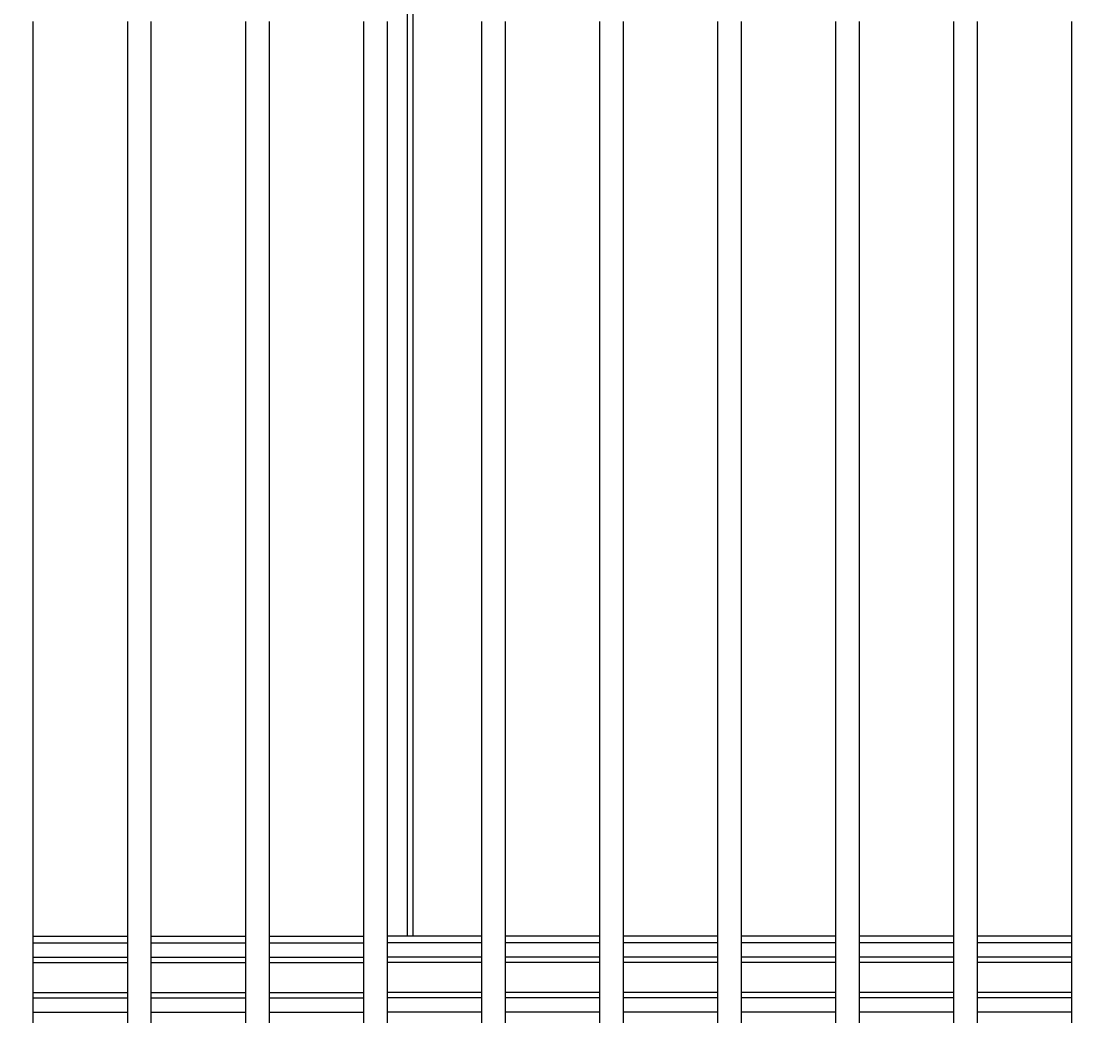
# Model space of a CAD drawing. Header units: metres. Extents: x -101133.8 to -101066.7, y -24899.3 to -24824.7.
# Drawn here: x -101108.3333 to -101108.2423, y -24833.5348 to -24833.4505 of the extents above; entities that cross this region are included whole.
import ezdxf

# ---------------------------------------------------------------- set-up
doc = ezdxf.new("R2010")
doc.units = ezdxf.units.M
doc.header["$LTSCALE"] = 0.2
doc.header["$PDSIZE"] = -5
for name, color, linetype in [('CMT-COTATION DIVERS', 1, 'Continuous'), ('CMT-CVC-MATERIEL', 30, 'Continuous'), ('CMT-PLB-EV-SOUS DALLAGE', 1, 'Continuous')]:
    doc.layers.add(name, color=color, linetype=linetype)
doc.styles.add('Arial', font='arial.ttf')
doc.styles.get("Standard").update_dxf_attribs({"font": 'arial.ttf'})
doc.dimstyles.get("Standard").update_dxf_attribs({"dimtxt": 0.18, "dimasz": 0.18, "dimexe": 0.18, "dimexo": 0.0625, "dimgap": 0.09, "dimtad": 0, "dimtih": 1, "dimtoh": 1, "dimdec": 4, "dimzin": 0, "dimdsep": 46, "dimtxsty": 'Standard', "dimcen": 0.09, "dimadec": 0, "dimazin": 0, "dimtfac": 1, "dimtdec": 4, "dimtofl": 0, "dimtmove": 0, "dimatfit": 3, "dimfxl": 1, "dimtolj": 1, "dimtzin": 0, "dimarcsym": 0})

# ---------------------------------------------------------------- blocks, each defined once
blk = doc.blocks.new('Cassette 600x600')
at = {"linetype": 'Continuous', "lineweight": 13}
for p, q in [((-20143.73, 317.005), (-20417.73, 317.005)), ((-20340.23, 317.005), (-20340.23, 309.005)), ((-20339.677, 317.005), (-20339.677, 309.005)), ((-20338.441, 317.005), (-20338.441, 309.005)), ((-20337.994, 317.005), (-20337.994, 309.005)), ((-20335.466, 317.005), (-20335.466, 309.005)), ((-20335.019, 317.005), (-20335.019, 309.005)), ((-20333.783, 317.005), (-20333.783, 309.005)), ((-20143.73, 309.005), (-20417.73, 309.005)), ((-20143.73, 307.005), (-20417.73, 307.005)), ((-20340.23, 307.005), (-20340.23, 299.005)), ((-20339.677, 307.005), (-20339.677, 299.005)), ((-20338.441, 307.005), (-20338.441, 299.005)), ((-20337.994, 307.005), (-20337.994, 299.005)), ((-20335.466, 307.005), (-20335.466, 299.005)), ((-20335.019, 307.005), (-20335.019, 299.005)), ((-20333.783, 307.005), (-20333.783, 299.005)), ((-20143.73, 299.005), (-20417.73, 299.005)), ((-20143.73, 297.005), (-20417.73, 297.005)), ((-20340.23, 297.005), (-20340.23, 289.005)), ((-20339.677, 297.005), (-20339.677, 289.005)), ((-20338.441, 297.005), (-20338.441, 289.005)), ((-20337.994, 297.005), (-20337.994, 289.005)), ((-20335.466, 297.005), (-20335.466, 289.005)), ((-20335.019, 297.005), (-20335.019, 289.005)), ((-20333.783, 297.005), (-20333.783, 289.005)), ((-20143.73, 289.005), (-20417.73, 289.005)), ((-20143.73, 287.005), (-20417.73, 287.005)), ((-20340.23, 287.005), (-20340.23, 279.005)), ((-20339.677, 287.005), (-20339.677, 279.005)), ((-20338.441, 287.005), (-20338.441, 279.005)), ((-20337.994, 287.005), (-20337.994, 279.005)), ((-20335.466, 287.005), (-20335.466, 279.005)), ((-20335.019, 287.005), (-20335.019, 279.005)), ((-20333.783, 287.005), (-20333.783, 279.005)), ((-20143.73, 279.005), (-20417.73, 279.005)), ((-20143.73, 277.005), (-20417.73, 277.005)), ((-20340.23, 277.005), (-20340.23, 269.005)), ((-20339.677, 277.005), (-20339.677, 269.005)), ((-20338.441, 277.005), (-20338.441, 269.005)), ((-20337.994, 277.005), (-20337.994, 269.005)), ((-20335.466, 277.005), (-20335.466, 269.005)), ((-20335.019, 277.005), (-20335.019, 269.005)), ((-20333.783, 277.005), (-20333.783, 269.005)), ((-20143.73, 269.005), (-20417.73, 269.005)), ((-20143.73, 267.005), (-20417.73, 267.005)), ((-20340.23, 267.005), (-20340.23, 259.005)), ((-20339.677, 267.005), (-20339.677, 259.005)), ((-20338.441, 267.005), (-20338.441, 259.005)), ((-20337.994, 267.005), (-20337.994, 259.005)), ((-20335.466, 267.005), (-20335.466, 259.005)), ((-20335.019, 267.005), (-20335.019, 259.005)), ((-20333.783, 267.005), (-20333.783, 259.005)), ((-20443.73, 261.155), (-20340.23, 261.155)), ((-20443.73, 260.695), (-20340.23, 260.695)), ((-20143.73, 259.005), (-20417.73, 259.005)), ((-20143.73, 257.005), (-20417.73, 257.005)), ((-20340.23, 249.005), (-20340.23, 257.005)), ((-20339.677, 249.005), (-20339.677, 257.005)), ((-20338.441, 249.005), (-20338.441, 257.005)), ((-20337.994, 249.005), (-20337.994, 257.005)), ((-20335.466, 249.005), (-20335.466, 257.005)), ((-20335.019, 249.005), (-20335.019, 257.005)), ((-20333.783, 249.005), (-20333.783, 257.005)), ((-20143.73, 249.005), (-20417.73, 249.005)), ((-20143.73, 247.005), (-20417.73, 247.005)), ((-20340.23, 239.005), (-20340.23, 247.005)), ((-20339.677, 239.005), (-20339.677, 247.005)), ((-20338.441, 239.005), (-20338.441, 247.005)), ((-20337.994, 239.005), (-20337.994, 247.005)), ((-20335.466, 239.005), (-20335.466, 247.005)), ((-20335.019, 239.005), (-20335.019, 247.005)), ((-20333.783, 239.005), (-20333.783, 247.005)), ((-20143.73, 239.005), (-20417.73, 239.005)), ((-20143.73, 237.005), (-20417.73, 237.005)), ((-20340.23, 229.005), (-20340.23, 237.005)), ((-20339.677, 229.005), (-20339.677, 237.005)), ((-20338.441, 229.005), (-20338.441, 237.005)), ((-20337.994, 229.005), (-20337.994, 237.005)), ((-20335.466, 229.005), (-20335.466, 237.005)), ((-20335.019, 229.005), (-20335.019, 237.005)), ((-20333.783, 229.005), (-20333.783, 237.005)), ((-20143.73, 229.005), (-20417.73, 229.005))]:
    blk.add_line(p, q, dxfattribs=at)
blk = doc.blocks.new('COT-45')
at = {"color": 0}
for p, q in [((0, -1), (0, 1)), ((-1, 0), (1, 0))]:
    blk.add_line(p, q, dxfattribs=at)
at = {"color": 0, "const_width": 0.4}
blk.add_lwpolyline([(-0.4419, -0.4419), (0.4419, 0.4419)], dxfattribs=at)
blk = doc.blocks.new('*D86')
at = {"layer": 'CMT-COTATION DIVERS', "color": 0, "lineweight": -2}
for p, q in [((-101106.435908, -24831.696781), (-101106.435908, -24834.830787)), ((-101108.843698, -24834.019494), (-101108.843698, -24834.830787)), ((-101108.818698, -24834.780787), (-101106.460908, -24834.780787))]:
    blk.add_line(p, q, dxfattribs=at)
at = {"layer": 'Defpoints', "color": 0, "lineweight": 15}
for p in [(-101106.435908, -24831.666781), (-101108.843698, -24833.989494), (-101106.435908, -24834.780787)]:
    blk.add_point(p, dxfattribs=at)
at = {"layer": 'CMT-COTATION DIVERS', "color": 0, "lineweight": -2, "xscale": 0.025, "yscale": 0.025, "zscale": 0.025, "rotation": 180}
blk.add_blockref('COT-45', (-101108.843698, -24834.780787), dxfattribs=at)
at = {"layer": 'CMT-COTATION DIVERS', "color": 0, "lineweight": -2, "xscale": 0.025, "yscale": 0.025, "zscale": 0.025}
blk.add_blockref('COT-45', (-101106.435908, -24834.780787), dxfattribs=at)
at = {"layer": 'CMT-COTATION DIVERS', "color": 0, "lineweight": 15, "insert": (-101107.639803, -24834.705633), "char_height": 0.075, "attachment_point": 5}
blk.add_mtext('\\A1;241', dxfattribs=at)

msp = doc.modelspace()

# ---------------------------------------------------------------- block references
at = {"layer": 'CMT-CVC-MATERIEL', "xscale": 0.001, "yscale": 0.001, "zscale": 0.001, "rotation": 270}
msp.add_blockref('Cassette 600x600', (-101108.561286, -24853.868258), dxfattribs=at)

# ---------------------------------------------------------------- texts
at = {"layer": 'CMT-PLB-EV-SOUS DALLAGE', "linetype": 'Continuous', "lineweight": 20, "insert": (-101108.577231, -24833.536168), "char_height": 0.1, "attachment_point": 4, "rotation": 60, "style": 'Arial'}
msp.add_mtext('PVCø100', dxfattribs=at)

# ---------------------------------------------------------------- dimensions: what is measured, and where the dimension line sits
at = {"layer": 'CMT-COTATION DIVERS', "lineweight": 15}
dim = msp.add_linear_dim(base=(-101106.435908, -24834.780787), p1=(-101108.843698, -24833.989494), p2=(-101106.435908, -24831.666781), dimstyle='Standard', override={"dimscale": 0.05, "dimtxt": 1.5, "dimasz": 0.5, "dimexe": 1, "dimexo": 0.6, "dimgap": 0.75, "dimtad": 1, "dimtih": 0, "dimtoh": 0, "dimdec": 0, "dimlfac": 100, "dimblk": 'COT-45', "dimcen": 0, "dimadec": 2, "dimazin": 2, "dimtdec": 2, "dimtix": 1, "dimtmove": 1, "dimfrac": 1}, dxfattribs=at)
dim.commit()
dim.dimension.update_dxf_attribs({"geometry": '*D86', "text_midpoint": (-101107.639803, -24834.705633)})

doc.saveas('drawing.dxf')
